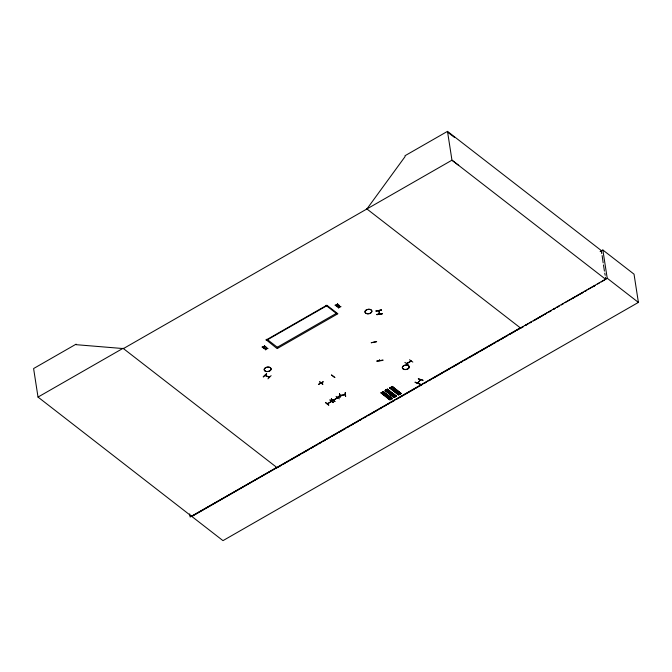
<?xml version="1.0" encoding="UTF-8"?>
<svg xmlns="http://www.w3.org/2000/svg" width="672" height="672" viewBox="0 0 672 672"><rect width="100%" height="100%" fill="white"/><g stroke="black" fill="none" stroke-linecap="round" stroke-linejoin="round"><path stroke-width="1.01" d="M327.205 403.813L331.556 401.344M327.575 403.301L327.692 403.393M378.664 310.691L379.512 314.059L379.394 313.303M379.025 310.909L379.722 313.992L379.588 313.345M407.232 363.409L407.148 362.964M415.22 382.469C429.862 387.29 405.25 378.706 419.882 383.939M417.631 383.015L420.588 379.73M325.492 402.629L328.843 405.208L325.5 402.41M334.866 401.478L331.363 399.076L331.573 398.698M334.664 401.629L331.38 399.034M408.374 364.82L404.88 362.401M321.166 383.006L321.384 382.586M264.928 375.522L265.482 375.514M263.264 376.958L266.624 373.817M321.199 383.477L321.216 383.208M338.587 396.934L338.176 396.354M379.344 359.982L379.504 360.654M379.772 313.975L379.646 313.286M420.538 379.739L417.799 383.065L418.076 382.41M420.714 379.856L420.512 380.083M381.049 392.902L383.586 391.474L383.116 391.759L392.389 398.504L389.819 399.932L380.999 392.927L381.78 392.482L390.6 399.487L381.578 392.414M381.772 392.498L390.566 399.529L381.469 392.683M391.969 398.731L383.149 391.717M387.349 389.332L396.455 396.178L393.876 397.606L385.056 390.6L387.643 389.147L386.87 389.6L396.144 396.362M385.837 390.155L394.649 397.177L385.837 390.155L385.216 390.407L394.019 397.345M385.627 390.18L385.199 390.331L394.036 397.412M389.76 387.92L392.314 386.467L401.134 393.481L398.546 394.926L389.726 387.92L398.58 394.926M390.071 387.736L398.891 394.741L389.869 387.744L390.482 387.509M391.675 386.644L400.352 393.926L391.675 386.644L400.84 393.658L392.003 386.669M391.583 386.896L392.112 386.4L400.966 393.481M381.133 392.75L390.138 399.773L381.335 392.742M382.948 391.658L391.91 398.773L392.196 398.42M386.854 389.592L395.69 396.606L396.253 396.094M262.147 346.92L263.92 346.895L264.491 345.576M263.273 347.785L263.558 348.222L264.138 346.878M264.289 348.575L266.062 348.558L266.633 347.239M265.415 349.448L265.7 349.877L266.28 348.541M335.135 305.063L336.907 305.038L337.478 303.719M336.26 305.928L336.546 306.365L337.126 305.029M337.285 306.726L339.049 306.701L339.62 305.382L339.41 306.667L341.015 306.667L339.31 306.919L338.696 308.02L338.402 307.591M263.306 348.02L263.777 346.92M265.457 349.684L265.919 348.575M336.302 306.163L336.764 305.063M338.444 307.826L338.906 306.718M264.172 347.113L265.885 346.861L264.281 346.861L264.743 345.769M266.322 348.776L268.027 348.524L266.423 348.524L266.885 347.432M337.168 305.264L338.873 305.004L337.268 305.004L337.73 303.912M339.805 395.48L345.299 394.615M340.376 395.514L340.368 395.094M344.761 394.682L344.644 394.414M345.316 394.733L339.822 395.606M406.703 363.535L411.13 360.998M411.247 361.108L406.82 363.628M366.912 208.958L405.098 156.568L404.972 155.744L447.493 131.359L601.247 250.522L601.726 253.613M382.838 391.919L391.91 398.773M383.267 391.675L392.112 398.664M386.896 389.592L395.69 396.606M387.433 389.18L396.404 396.203M395.816 396.43L387.206 389.39M266.44 373.75L263.273 376.782M268.834 377.076L269.38 377.093M267.935 378.857L271.11 375.64M337.672 397.79L333.32 400.26M458.707 165.337L451.962 160.188L123.43 348.583L76.205 344.686L76.121 344.156L33.6 368.542L38.018 397.076L123.127 348.272M266.104 340.057L326.861 305.214L337.873 313.757L277.116 348.592L266.053 339.704M331.363 399.076L334.916 401.495M337.63 397.631L333.396 400.235M327.314 403.948L331.624 401.453M336.042 396.396L339.377 398.899M600.138 251.563L602.851 250.009L634.032 274.168L638.4 302.408L222.978 540.641L38.018 397.076M409.534 359.764L412.835 362.09M191.764 516.247L520.296 327.844M191.797 516.482L607.228 278.25L638.4 302.408M278.082 467.233L280.804 465.671M282.626 464.629L285.348 463.067M287.162 462.025L288.985 460.984M290.8 459.942L300.796 454.205M302.61 453.163L308.969 449.518M310.792 448.476L313.513 446.914M315.328 445.872L317.15 444.83M318.965 443.789L321.686 442.226M323.509 441.185L325.324 440.143M327.138 439.102L329.868 437.539M331.682 436.489L337.134 433.364M338.948 432.323L345.316 428.677M347.13 427.636L349.852 426.073M351.674 425.032L353.489 423.99M355.303 422.948L358.033 421.386M359.848 420.344L361.662 419.303M364.392 417.74L366.206 416.699M368.029 415.649L378.017 409.92M379.84 408.878L381.654 407.837M383.468 406.795L386.198 405.233M388.013 404.191L389.827 403.15M391.65 402.108L394.372 400.546M396.186 399.504L414.364 389.08M416.178 388.038L417.992 386.996M419.815 385.955L422.537 384.392M424.351 383.351L426.174 382.309M428.896 380.747L430.718 379.705M432.533 378.664L442.529 372.926M444.343 371.885L450.702 368.239M452.516 367.198L458.875 363.552M460.698 362.51L462.512 361.469M465.242 359.906L467.057 358.865M468.871 357.823L478.867 352.086M480.682 351.044L487.04 347.399M488.863 346.357L491.585 344.795M493.408 343.753L495.222 342.712M497.036 341.67L499.766 340.108M501.581 339.066L503.395 338.024M505.218 336.983L507.032 335.941M509.754 334.379L515.206 331.246M517.028 330.204L519.75 328.642M520.657 328.121L523.37 326.567L520.657 328.121L366.551 208.681M527.898 323.971L525.185 325.525L527.906 323.98M555.038 308.406L553.232 309.448L555.089 308.448M556.853 307.373L559.566 305.81M561.372 304.777L563.186 303.736L561.431 304.819M564.992 302.702L574.946 296.99M576.752 295.957L583.086 292.32M584.9 291.287L586.706 290.245M588.512 289.212L594.846 285.575M597.568 284.021L599.374 282.988M601.18 281.946L604.8 279.871M276.814 467.477L190.142 517.003L189.655 513.895M543.312 315.176L533.341 320.872L546.899 313.076L545.126 314.143M556.903 307.415L558.718 306.373M572.309 298.612L575.022 297.058M576.836 296.016L578.651 294.983M580.465 293.95L583.178 292.396M584.993 291.362L586.807 290.321M593.149 286.7L594.955 285.667M318.704 384.367L323.14 381.679M338.226 396.648L338.755 396.824L338.335 396.262M336.454 398.11C345.618 392.918 340.318 397.043 336.403 397.916M334.748 377.504L331.447 374.917L334.858 377.488M322.753 384.418L319.561 381.73L322.846 384.115M386.106 391.045L388.332 389.794M390.776 388.366L393.011 387.114M382.049 393.372L384.275 392.12M394.615 391.423L396.85 390.163M385.879 396.43L388.114 395.17M389.945 394.103L392.171 392.843M390.835 394.817L393.07 393.557M395.506 392.137L397.74 390.877M386.778 397.144L389.012 395.884M387.576 397.774L389.81 396.514M391.633 395.447L393.868 394.187M396.304 392.767L398.538 391.507M397.202 393.473L399.437 392.221M388.466 398.479L390.701 397.228M392.532 396.152L394.758 394.901M397.799 393.952L400.033 392.692M389.071 398.958L391.297 397.698M393.128 396.631L395.354 395.371M418.379 378.941L422.99 380.26M265.045 375.388L269.363 377.11M269.27 377.252L264.978 375.514M376.631 341.72L371.162 342.754L376.606 341.561M376.883 361.2C388.34 358.722 381.503 361.234 376.841 360.973M376.026 310.918L381.528 310.069L376.068 311.102M376.051 311.027L381.52 309.985M378.689 313.984L380.512 313.639L378.697 314.026M376.9 314.53L382.41 313.715L376.866 314.328M390.348 387.475L399.16 394.489M329.994 400.042L333.329 402.604M345.316 392.851L345.593 396.421L345.324 392.876M340.099 397.295L339.494 393.557L340.066 397.06M335.177 305.298L336.798 305.298M337.319 306.961L338.948 306.953M262.181 347.155L263.81 347.155M264.331 348.81L265.961 348.81M379.604 360.276L379.529 359.94M345.064 392.876L345.635 396.379M394.657 397.16L385.493 390.356M447.628 132.182L454.373 137.332M605.707 279.35L451.962 160.188L447.493 131.359M123.06 348.306L277.175 467.754M323.198 381.914L318.696 384.199M387.005 389.323L395.976 396.446M385.636 390.088L394.649 397.177M382.402 313.673L376.95 314.74M602.851 250.009L607.228 278.25M602.137 255.595L603.154 262.878M603.473 264.936L604.43 271.118M604.75 273.176L605.186 275.302M605.388 277.292L605.833 279.451M422.974 380.268L418.303 378.781M336.958 313.891L325.945 305.357M336.311 313.396L277.284 347.248M326.584 305.852L267.557 339.704M333.228 402.427L329.927 399.874M277.922 347.743L266.91 339.209M531.518 321.896L529.704 322.938L531.535 321.913M551.418 310.481L548.705 312.035L551.468 310.514M366.299 313.538A3.478 2.218 -8.8 0 0 371.851 311.598A3.478 2.218 -8.8 0 0 367.156 309.632A3.478 2.218 -8.8 0 0 366.299 313.538M366.282 313.429A3.478 2.218 -8.8 0 0 371.834 311.497A3.478 2.218 -8.8 0 0 367.139 309.532A3.478 2.218 -8.8 0 0 366.282 313.429M403.662 369.298A3.478 2.218 -8.8 0 0 409.214 367.357A3.478 2.218 -8.8 0 0 404.519 365.392A3.478 2.218 -8.8 0 0 403.662 369.298M403.645 369.188A3.478 2.218 -8.8 0 0 409.198 367.248A3.478 2.218 -8.8 0 0 404.502 365.282A3.478 2.218 -8.8 0 0 403.645 369.188M265.516 371.33A3.478 2.218 -8.8 0 0 271.068 369.398A3.478 2.218 -8.8 0 0 266.372 367.424A3.478 2.218 -8.8 0 0 265.516 371.33M265.499 371.221A3.478 2.218 -8.8 0 0 271.051 369.289A3.478 2.218 -8.8 0 0 266.356 367.315A3.478 2.218 -8.8 0 0 265.499 371.221"/></g></svg>
